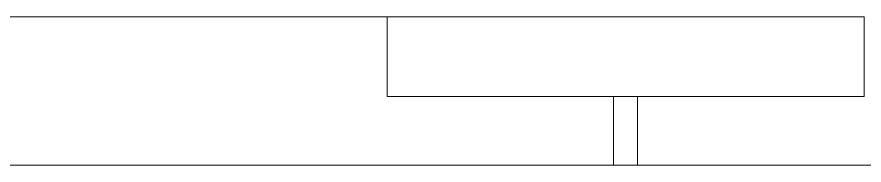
# Model space of a CAD drawing. Header units: metres. Extents: x 10.2 to 20.8, y -0.2 to 6.6.
# Drawn here: x 14.982 to 15.1951, y 2.7828 to 2.82 of the extents above; entities that cross this region are included whole.
import ezdxf

# ---------------------------------------------------------------- set-up
doc = ezdxf.new("R2010")
doc.units = ezdxf.units.M
doc.layers.add('Luminárias', color=7, linetype='Continuous', lineweight=5)
doc.layers.add('Quadro estrutural', color=7, linetype='Continuous', lineweight=5)

# ---------------------------------------------------------------- blocks, each defined once
blk = doc.blocks.new('Tram - Tram-V5116-Corte 3')
at = {"layer": 'Quadro estrutural', "color": 250}
blk.add_line((16.59, 2.78278), (14.80554, 2.78278), dxfattribs=at)
blk = doc.blocks.new('MIRAMAR C - MIRAMAR C-3132907-Corte 3')
at = {"layer": 'Luminárias', "color": 250}
for p, q in [((15.07508, 2.82), (15.07508, 2.8)), ((15.07508, 2.82), (15.13508, 2.82)), ((15.13508, 2.82), (15.19508, 2.82)), ((15.19508, 2.8), (15.19508, 2.82)), ((15.13508, 2.8), (15.07508, 2.8)), ((15.13208, 2.8), (15.13208, 2.78278)), ((15.19508, 2.8), (15.13508, 2.8)), ((15.13808, 2.78278), (15.13808, 2.8))]:
    blk.add_line(p, q, dxfattribs=at)

msp = doc.modelspace()

# ---------------------------------------------------------------- linework, layer by layer
at = {"layer": 'Quadro estrutural', "color": 250}
msp.add_line((14.73505, 2.82), (15.07548, 2.82), dxfattribs=at)

# ---------------------------------------------------------------- block references
at = {"layer": 'Luminárias', "color": 250}
msp.add_blockref('MIRAMAR C - MIRAMAR C-3132907-Corte 3', (0, 0), dxfattribs=at)
at = {"layer": 'Quadro estrutural', "color": 250}
msp.add_blockref('Tram - Tram-V5116-Corte 3', (0, 0), dxfattribs=at)

doc.saveas('drawing.dxf')
